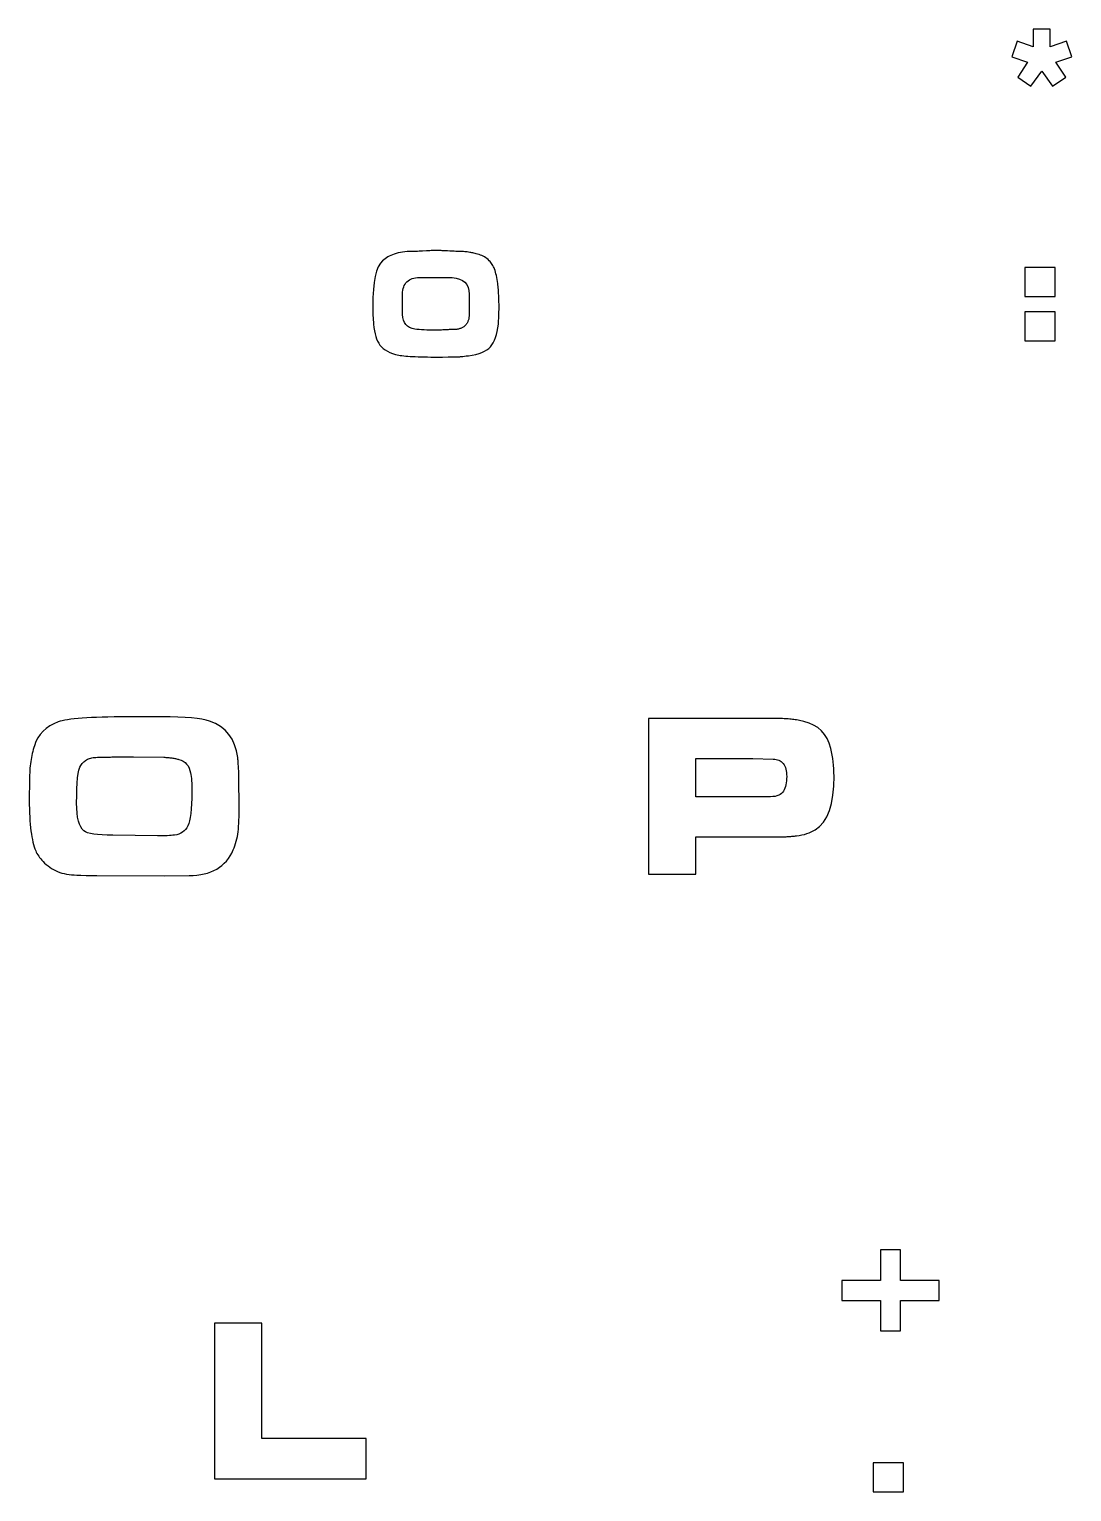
# Model space of a CAD drawing. Header units: metres. Extents: x -11 to 249, y -82 to 6.
# Drawn here: x 158.27 to 191.02, y -40.3 to 5.67 of the extents above; entities that cross this region are included whole.
import ezdxf

# ---------------------------------------------------------------- set-up
doc = ezdxf.new("R2010")
doc.units = ezdxf.units.M

msp = doc.modelspace()

# ---------------------------------------------------------------- linework, layer by layer
for p, q in [((190.351, 5.66762), (189.814, 5.66762)), ((189.814, 5.66762), (189.814, 5.1187)), ((190.351, 5.1187), (190.351, 5.66762)), ((189.304, 5.2923), (189.141, 4.7957)), ((189.814, 5.1187), (189.304, 5.2923)), ((190.861, 5.2923), (190.351, 5.1187)), ((191.024, 4.79639), (190.861, 5.2923)), ((189.141, 4.7957), (189.638, 4.63019)), ((189.638, 4.63019), (189.326, 4.16266)), ((190.527, 4.6311), (191.024, 4.79639)), ((190.839, 4.16502), (190.527, 4.6311)), ((189.326, 4.16266), (189.741, 3.87756)), ((189.741, 3.87756), (190.085, 4.3483)), ((190.085, 4.3483), (190.424, 3.87756)), ((190.424, 3.87756), (190.839, 4.16502)), ((169.862, -1.36288), (169.796, -1.37996)), ((169.929, -1.34843), (169.862, -1.36288)), ((169.999, -1.33661), (169.929, -1.34843)), ((170.072, -1.32741), (169.999, -1.33661)), ((170.146, -1.32085), (170.072, -1.32741)), ((170.224, -1.31689), (170.146, -1.32085)), ((170.303, -1.31558), (170.224, -1.31689)), ((170.339, -1.31537), (170.303, -1.31558)), ((170.379, -1.31471), (170.339, -1.31537)), ((170.422, -1.31361), (170.379, -1.31471)), ((170.469, -1.31207), (170.422, -1.31361)), ((170.518, -1.31009), (170.469, -1.31207)), ((170.572, -1.30766), (170.518, -1.31009)), ((170.628, -1.30481), (170.572, -1.30766)), ((170.748, -1.2982), (170.628, -1.30481)), ((170.803, -1.29535), (170.748, -1.2982)), ((170.854, -1.29292), (170.803, -1.29535)), ((170.901, -1.29095), (170.854, -1.29292)), ((170.944, -1.28941), (170.901, -1.29095)), ((170.982, -1.28831), (170.944, -1.28941)), ((171.016, -1.28764), (170.982, -1.28831)), ((171.046, -1.28743), (171.016, -1.28764)), ((171.075, -1.28755), (171.046, -1.28743)), ((171.106, -1.28795), (171.075, -1.28755)), ((171.138, -1.28862), (171.106, -1.28795)), ((171.171, -1.28954), (171.138, -1.28862)), ((171.206, -1.29073), (171.171, -1.28954)), ((171.242, -1.29218), (171.206, -1.29073)), ((171.279, -1.29388), (171.242, -1.29218)), ((171.318, -1.29587), (171.279, -1.29388)), ((171.406, -1.30049), (171.318, -1.29587)), ((171.485, -1.30449), (171.406, -1.30049)), ((171.557, -1.30789), (171.485, -1.30449)), ((171.62, -1.31065), (171.557, -1.30789)), ((171.675, -1.31282), (171.62, -1.31065)), ((171.721, -1.31436), (171.675, -1.31282)), ((171.76, -1.31528), (171.721, -1.31436)), ((171.79, -1.31558), (171.76, -1.31528)), ((171.83, -1.31606), (171.79, -1.31558)), ((171.87, -1.31746), (171.83, -1.31606)), ((171.91, -1.31978), (171.87, -1.31746)), ((171.95, -1.32304), (171.91, -1.31978)), ((171.991, -1.32724), (171.95, -1.32304)), ((172.031, -1.33237), (171.991, -1.32724)), ((172.072, -1.33844), (172.031, -1.33237)), ((172.112, -1.34543), (172.072, -1.33844)), ((172.141, -1.35069), (172.112, -1.34543)), ((172.171, -1.35696), (172.141, -1.35069)), ((172.204, -1.36426), (172.171, -1.35696)), ((172.239, -1.37257), (172.204, -1.36426)), ((172.276, -1.3819), (172.239, -1.37257)), ((169.237, -1.79895), (169.184, -1.93658)), ((169.3, -1.68869), (169.237, -1.79895)), ((169.373, -1.60583), (169.3, -1.68869)), ((169.41, -1.57413), (169.373, -1.60583)), ((169.449, -1.54411), (169.41, -1.57413)), ((169.491, -1.51581), (169.449, -1.54411)), ((169.535, -1.48918), (169.491, -1.51581)), ((169.581, -1.46426), (169.535, -1.48918)), ((169.629, -1.44104), (169.581, -1.46426)), ((169.68, -1.41951), (169.629, -1.44104)), ((169.733, -1.39967), (169.68, -1.41951)), ((169.796, -1.37996), (169.733, -1.39967)), ((172.316, -1.39224), (172.276, -1.3819)), ((172.357, -1.40361), (172.316, -1.39224)), ((172.401, -1.41599), (172.357, -1.40361)), ((172.446, -1.43022), (172.401, -1.41599)), ((172.489, -1.44717), (172.446, -1.43022)), ((172.531, -1.46684), (172.489, -1.44717)), ((172.571, -1.48921), (172.531, -1.46684)), ((172.61, -1.51431), (172.571, -1.48921)), ((172.648, -1.54211), (172.61, -1.51431)), ((172.685, -1.57263), (172.648, -1.54211)), ((172.72, -1.60587), (172.685, -1.57263)), ((172.746, -1.63487), (172.72, -1.60587)), ((172.771, -1.66489), (172.746, -1.63487)), ((172.795, -1.69592), (172.771, -1.66489)), ((172.816, -1.72797), (172.795, -1.69592)), ((172.837, -1.76103), (172.816, -1.72797)), ((172.855, -1.79512), (172.837, -1.76103)), ((172.873, -1.83023), (172.855, -1.79512)), ((172.888, -1.86635), (172.873, -1.83023)), ((190.503, -1.8197), (189.548, -1.8197)), ((189.548, -1.8197), (189.548, -2.73106)), ((190.503, -2.73106), (190.503, -1.8197)), ((169.107, -2.29398), (169.083, -2.51375)), ((169.141, -2.10159), (169.107, -2.29398)), ((169.184, -1.93658), (169.141, -2.10159)), ((170.104, -2.30237), (170.136, -2.26686)), ((170.136, -2.26686), (170.172, -2.23531)), ((170.172, -2.23531), (170.212, -2.20796)), ((170.212, -2.20796), (170.256, -2.18481)), ((170.256, -2.18481), (170.303, -2.16589)), ((170.303, -2.16589), (170.355, -2.15117)), ((170.355, -2.15117), (170.41, -2.14064)), ((170.41, -2.14064), (170.468, -2.13434)), ((170.468, -2.13434), (170.531, -2.13223)), ((170.531, -2.13223), (171.559, -2.13223)), ((171.559, -2.13223), (171.684, -2.15051)), ((171.684, -2.15051), (171.792, -2.18224)), ((171.792, -2.18224), (171.883, -2.2274)), ((171.883, -2.2274), (171.958, -2.28601)), ((171.958, -2.28601), (172.016, -2.35805)), ((172.905, -1.9156), (172.888, -1.86635)), ((172.92, -1.96706), (172.905, -1.9156)), ((172.934, -2.02072), (172.92, -1.96706)), ((172.948, -2.0766), (172.934, -2.02072)), ((172.96, -2.13467), (172.948, -2.0766)), ((172.972, -2.19496), (172.96, -2.13467)), ((172.982, -2.25745), (172.972, -2.19496)), ((172.991, -2.32214), (172.982, -2.25745)), ((169.083, -2.51375), (169.068, -2.76089)), ((169.997, -2.86919), (169.999, -2.65434)), ((169.999, -2.65434), (170.001, -2.59297)), ((170.001, -2.59297), (170.008, -2.53529)), ((170.008, -2.53529), (170.018, -2.48132)), ((170.018, -2.48132), (170.033, -2.43103)), ((170.033, -2.43103), (170.053, -2.38445)), ((170.053, -2.38445), (170.076, -2.34155)), ((170.076, -2.34155), (170.104, -2.30237)), ((172.016, -2.35805), (172.057, -2.44353)), ((172.057, -2.44353), (172.082, -2.54243)), ((172.082, -2.54243), (172.091, -2.65479)), ((172.091, -2.65479), (172.096, -2.99771)), ((172.996, -2.36945), (172.991, -2.32214)), ((173, -2.41641), (172.996, -2.36945)), ((173.004, -2.46304), (173, -2.41641)), ((173.008, -2.50932), (173.004, -2.46304)), ((173.011, -2.55528), (173.008, -2.50932)), ((173.014, -2.60089), (173.011, -2.55528)), ((173.017, -2.64616), (173.014, -2.60089)), ((173.02, -2.6911), (173.017, -2.64616)), ((173.022, -2.73601), (173.02, -2.6911)), ((173.024, -2.78116), (173.022, -2.73601)), ((189.548, -2.73106), (190.503, -2.73106)), ((169.068, -2.76089), (169.063, -3.03542)), ((169.063, -3.03542), (169.064, -3.11018)), ((169.064, -3.11018), (169.065, -3.18394)), ((169.065, -3.18394), (169.067, -3.25667)), ((169.999, -3.29613), (169.997, -2.86919)), ((172.096, -2.99771), (172.09, -3.32777)), ((173.026, -2.82655), (173.024, -2.78116)), ((173.027, -2.87222), (173.026, -2.82655)), ((173.026, -3.28957), (173.028, -3.21573)), ((173.028, -2.91814), (173.027, -2.87222)), ((173.029, -2.96429), (173.028, -2.91814)), ((173.028, -3.21573), (173.029, -3.13834)), ((173.029, -3.0107), (173.029, -2.96429)), ((173.029, -3.05737), (173.029, -3.0107)), ((173.029, -3.13834), (173.029, -3.05737)), ((190.503, -3.21489), (189.548, -3.21489)), ((189.548, -3.21489), (189.548, -4.12624)), ((190.503, -4.12624), (190.503, -3.21489)), ((169.067, -3.25667), (169.069, -3.3284)), ((169.069, -3.3284), (169.073, -3.39909)), ((169.073, -3.39909), (169.077, -3.46878)), ((169.077, -3.46878), (169.082, -3.53745)), ((169.082, -3.53745), (169.088, -3.60509)), ((169.088, -3.60509), (169.1, -3.71021)), ((170.005, -3.39017), (169.999, -3.29613)), ((170.023, -3.47375), (170.005, -3.39017)), ((170.054, -3.54688), (170.023, -3.47375)), ((170.096, -3.60956), (170.054, -3.54688)), ((170.151, -3.66177), (170.096, -3.60956)), ((170.217, -3.70355), (170.151, -3.66177)), ((171.939, -3.67014), (171.922, -3.68309)), ((171.955, -3.6563), (171.939, -3.67014)), ((171.97, -3.64151), (171.955, -3.6563)), ((171.985, -3.62576), (171.97, -3.64151)), ((171.998, -3.60902), (171.985, -3.62576)), ((172.011, -3.59131), (171.998, -3.60902)), ((172.023, -3.57262), (172.011, -3.59131)), ((172.034, -3.55296), (172.023, -3.57262)), ((172.044, -3.53232), (172.034, -3.55296)), ((172.054, -3.5107), (172.044, -3.53232)), ((172.063, -3.48801), (172.054, -3.5107)), ((172.07, -3.46417), (172.063, -3.48801)), ((172.076, -3.43919), (172.07, -3.46417)), ((172.081, -3.41306), (172.076, -3.43919)), ((172.085, -3.38579), (172.081, -3.41306)), ((172.088, -3.35736), (172.085, -3.38579)), ((172.09, -3.32777), (172.088, -3.35736)), ((172.994, -3.7215), (173.008, -3.60538)), ((173.008, -3.60538), (173.013, -3.54933)), ((173.013, -3.54933), (173.017, -3.48973)), ((173.017, -3.48973), (173.021, -3.42657)), ((173.021, -3.42657), (173.024, -3.35985)), ((173.024, -3.35985), (173.026, -3.28957)), ((169.1, -3.71021), (169.115, -3.80853)), ((169.115, -3.80853), (169.135, -3.90009)), ((169.135, -3.90009), (169.158, -3.98485)), ((169.158, -3.98485), (169.184, -4.06284)), ((169.184, -4.06284), (169.214, -4.13405)), ((169.214, -4.13405), (169.248, -4.19849)), ((170.296, -3.73486), (170.217, -3.70355)), ((170.387, -3.75574), (170.296, -3.73486)), ((170.45, -3.76402), (170.387, -3.75574)), ((170.518, -3.77121), (170.45, -3.76402)), ((170.592, -3.77728), (170.518, -3.77121)), ((170.673, -3.78226), (170.592, -3.77728)), ((170.759, -3.78612), (170.673, -3.78226)), ((170.85, -3.78888), (170.759, -3.78612)), ((170.948, -3.79054), (170.85, -3.78888)), ((171.052, -3.79109), (170.948, -3.79054)), ((171.072, -3.79094), (171.052, -3.79109)), ((171.096, -3.79045), (171.072, -3.79094)), ((171.123, -3.78966), (171.096, -3.79045)), ((171.153, -3.78853), (171.123, -3.78966)), ((171.186, -3.78709), (171.153, -3.78853)), ((171.222, -3.78534), (171.186, -3.78709)), ((171.261, -3.78325), (171.222, -3.78534)), ((171.347, -3.77846), (171.261, -3.78325)), ((171.388, -3.77637), (171.347, -3.77846)), ((171.426, -3.77461), (171.388, -3.77637)), ((171.462, -3.77318), (171.426, -3.77461)), ((171.496, -3.77205), (171.462, -3.77318)), ((171.527, -3.77126), (171.496, -3.77205)), ((171.556, -3.77077), (171.527, -3.77126)), ((171.583, -3.77061), (171.556, -3.77077)), ((171.614, -3.77017), (171.583, -3.77061)), ((171.644, -3.76883), (171.614, -3.77017)), ((171.672, -3.7666), (171.644, -3.76883)), ((171.7, -3.76347), (171.672, -3.7666)), ((171.727, -3.75946), (171.7, -3.76347)), ((171.752, -3.75455), (171.727, -3.75946)), ((171.777, -3.74875), (171.752, -3.75455)), ((171.8, -3.74205), (171.777, -3.74875)), ((171.823, -3.73445), (171.8, -3.74205)), ((171.845, -3.72597), (171.823, -3.73445)), ((171.865, -3.71658), (171.845, -3.72597)), ((171.885, -3.70631), (171.865, -3.71658)), ((171.904, -3.69514), (171.885, -3.70631)), ((171.922, -3.68309), (171.904, -3.69514)), ((172.85, -4.18378), (172.888, -4.1071)), ((172.888, -4.1071), (172.922, -4.02252)), ((172.922, -4.02252), (172.951, -3.93007)), ((172.951, -3.93007), (172.975, -3.82973)), ((172.975, -3.82973), (172.994, -3.7215)), ((189.548, -4.12624), (190.503, -4.12624)), ((169.248, -4.19849), (169.286, -4.25613)), ((169.286, -4.25613), (169.334, -4.31271)), ((169.334, -4.31271), (169.39, -4.36447)), ((169.39, -4.36447), (169.453, -4.41139)), ((169.453, -4.41139), (169.523, -4.45348)), ((169.523, -4.45348), (169.601, -4.49072)), ((169.601, -4.49072), (169.686, -4.52315)), ((169.686, -4.52315), (169.778, -4.55074)), ((169.778, -4.55074), (169.877, -4.57349)), ((169.877, -4.57349), (169.926, -4.58197)), ((169.926, -4.58197), (169.979, -4.58977)), ((169.979, -4.58977), (170.037, -4.59689)), ((171.996, -4.60127), (172.045, -4.59567)), ((172.045, -4.59567), (172.069, -4.59293)), ((172.069, -4.59293), (172.19, -4.57433)), ((172.19, -4.57433), (172.3, -4.55104)), ((172.3, -4.55104), (172.401, -4.52312)), ((172.401, -4.52312), (172.492, -4.49051)), ((172.492, -4.49051), (172.573, -4.45325)), ((172.573, -4.45325), (172.645, -4.41133)), ((172.645, -4.41133), (172.706, -4.36475)), ((172.706, -4.36475), (172.758, -4.31349)), ((172.758, -4.31349), (172.806, -4.25258)), ((172.806, -4.25258), (172.85, -4.18378)), ((170.037, -4.59689), (170.1, -4.60335)), ((170.1, -4.60335), (170.167, -4.60912)), ((170.167, -4.60912), (170.239, -4.6142)), ((170.239, -4.6142), (170.316, -4.61861)), ((170.316, -4.61861), (170.398, -4.62233)), ((170.398, -4.62233), (170.485, -4.6255)), ((170.485, -4.6255), (170.577, -4.62827)), ((170.577, -4.62827), (170.675, -4.6306)), ((170.675, -4.6306), (170.779, -4.63251)), ((170.779, -4.63251), (170.888, -4.63399)), ((170.888, -4.63399), (171.003, -4.63504)), ((171.003, -4.63504), (171.124, -4.63568)), ((171.124, -4.63568), (171.25, -4.63589)), ((171.25, -4.63589), (171.432, -4.63141)), ((171.432, -4.63141), (171.459, -4.63077)), ((171.459, -4.63077), (171.486, -4.63017)), ((171.486, -4.63017), (171.513, -4.62965)), ((171.513, -4.62965), (171.541, -4.62921)), ((171.541, -4.62921), (171.569, -4.62885)), ((171.569, -4.62885), (171.597, -4.62857)), ((171.597, -4.62857), (171.626, -4.62837)), ((171.626, -4.62837), (171.655, -4.62825)), ((171.655, -4.62825), (171.684, -4.62822)), ((171.684, -4.62822), (171.706, -4.62802)), ((171.706, -4.62802), (171.729, -4.62746)), ((171.729, -4.62746), (171.752, -4.6265)), ((171.752, -4.6265), (171.776, -4.62517)), ((171.776, -4.62517), (171.799, -4.62344)), ((171.799, -4.62344), (171.823, -4.62135)), ((171.823, -4.62135), (171.848, -4.61887)), ((171.848, -4.61887), (171.872, -4.61601)), ((171.872, -4.61601), (171.897, -4.61298)), ((171.897, -4.61298), (171.946, -4.60704)), ((171.946, -4.60704), (171.996, -4.60127)), ((159.238, -16.0828), (159.18, -16.1016)), ((159.306, -16.0652), (159.238, -16.0828)), ((159.385, -16.0488), (159.306, -16.0652)), ((159.474, -16.0334), (159.385, -16.0488)), ((159.573, -16.0193), (159.474, -16.0334)), ((159.683, -16.0062), (159.573, -16.0193)), ((159.803, -15.9944), (159.683, -16.0062)), ((159.933, -15.9836), (159.803, -15.9944)), ((160.073, -15.9741), (159.933, -15.9836)), ((160.225, -15.9658), (160.073, -15.9741)), ((160.387, -15.9588), (160.225, -15.9658)), ((160.559, -15.9531), (160.387, -15.9588)), ((160.743, -15.9487), (160.559, -15.9531)), ((160.937, -15.9455), (160.743, -15.9487)), ((161.141, -15.9436), (160.937, -15.9455)), ((161.357, -15.9429), (161.141, -15.9436)), ((162.427, -15.9429), (161.357, -15.9429)), ((162.696, -15.945), (162.427, -15.9429)), ((162.942, -15.9513), (162.696, -15.945)), ((163.165, -15.9618), (162.942, -15.9513)), ((163.365, -15.9765), (163.165, -15.9618)), ((163.542, -15.9953), (163.365, -15.9765)), ((163.695, -16.0184), (163.542, -15.9953)), ((163.825, -16.0456), (163.695, -16.0184)), ((163.933, -16.0771), (163.825, -16.0456)), ((164.116, -16.1536), (163.933, -16.0771)), ((181.892, -15.9986), (177.729, -15.9986)), ((177.729, -15.9986), (177.729, -20.8869)), ((181.938, -15.9989), (181.892, -15.9986)), ((181.984, -16), (181.938, -15.9989)), ((182.03, -16.0017), (181.984, -16)), ((182.075, -16.0042), (182.03, -16.0017)), ((182.119, -16.0073), (182.075, -16.0042)), ((182.163, -16.0112), (182.119, -16.0073)), ((182.207, -16.0157), (182.163, -16.0112)), ((182.25, -16.021), (182.207, -16.0157)), ((182.293, -16.027), (182.25, -16.021)), ((182.336, -16.0336), (182.293, -16.027)), ((182.38, -16.041), (182.336, -16.0336)), ((182.425, -16.0491), (182.38, -16.041)), ((182.47, -16.0578), (182.425, -16.0491)), ((182.515, -16.0673), (182.47, -16.0578)), ((182.561, -16.0775), (182.515, -16.0673)), ((182.608, -16.0883), (182.561, -16.0775)), ((158.617, -16.4931), (158.542, -16.6019)), ((158.704, -16.3944), (158.617, -16.4931)), ((158.804, -16.306), (158.704, -16.3944)), ((158.917, -16.2277), (158.804, -16.306)), ((159.042, -16.1595), (158.917, -16.2277)), ((159.18, -16.1016), (159.042, -16.1595)), ((164.278, -16.2489), (164.116, -16.1536)), ((164.42, -16.3629), (164.278, -16.2489)), ((164.541, -16.4958), (164.42, -16.3629)), ((164.642, -16.6475), (164.541, -16.4958)), ((182.769, -16.1364), (182.608, -16.0883)), ((182.914, -16.2011), (182.769, -16.1364)), ((183.044, -16.2823), (182.914, -16.2011)), ((183.157, -16.3801), (183.044, -16.2823)), ((183.255, -16.4945), (183.157, -16.3801)), ((183.337, -16.6254), (183.255, -16.4945)), ((158.395, -16.9711), (158.379, -17.0326)), ((158.413, -16.9103), (158.395, -16.9711)), ((158.431, -16.85), (158.413, -16.9103)), ((158.48, -16.7209), (158.431, -16.85)), ((158.542, -16.6019), (158.48, -16.7209)), ((164.721, -16.818), (164.642, -16.6475)), ((164.781, -17.0073), (164.721, -16.818)), ((183.404, -16.773), (183.337, -16.6254)), ((183.454, -16.9371), (183.404, -16.773)), ((183.478, -17.039), (183.454, -16.9371)), ((158.306, -17.4138), (158.298, -17.4814)), ((158.315, -17.3483), (158.306, -17.4138)), ((158.326, -17.284), (158.315, -17.3483)), ((158.337, -17.2203), (158.326, -17.284)), ((158.35, -17.1572), (158.337, -17.2203)), ((158.364, -17.0946), (158.35, -17.1572)), ((158.379, -17.0326), (158.364, -17.0946)), ((159.888, -17.4671), (159.91, -17.4365)), ((159.91, -17.4365), (159.933, -17.4078)), ((159.933, -17.4078), (159.958, -17.3811)), ((159.958, -17.3811), (159.984, -17.3564)), ((159.984, -17.3564), (160.011, -17.3336)), ((160.011, -17.3336), (160.039, -17.3129)), ((160.039, -17.3129), (160.069, -17.2941)), ((160.069, -17.2941), (160.1, -17.2773)), ((160.1, -17.2773), (160.132, -17.2624)), ((160.132, -17.2624), (160.166, -17.2496)), ((160.166, -17.2496), (160.202, -17.2387)), ((160.202, -17.2387), (160.24, -17.2298)), ((160.24, -17.2298), (160.28, -17.2229)), ((160.28, -17.2229), (160.321, -17.2179)), ((160.321, -17.2179), (160.364, -17.215)), ((160.364, -17.215), (160.409, -17.214)), ((160.409, -17.214), (160.424, -17.2139)), ((160.424, -17.2139), (160.444, -17.2136)), ((160.444, -17.2136), (160.469, -17.2132)), ((160.469, -17.2132), (160.499, -17.2125)), ((160.499, -17.2125), (160.534, -17.2117)), ((160.534, -17.2117), (160.62, -17.2096)), ((160.62, -17.2096), (160.671, -17.2082)), ((160.671, -17.2082), (160.723, -17.2069)), ((160.723, -17.2069), (160.773, -17.2057)), ((160.773, -17.2057), (160.819, -17.2047)), ((160.819, -17.2047), (160.863, -17.2039)), ((160.863, -17.2039), (160.904, -17.2033)), ((160.904, -17.2033), (160.943, -17.2028)), ((160.943, -17.2028), (160.978, -17.2025)), ((160.978, -17.2025), (161.011, -17.2025)), ((161.011, -17.2025), (161.548, -17.2025)), ((161.548, -17.2025), (162.5, -17.214)), ((162.5, -17.214), (162.531, -17.2143)), ((162.531, -17.2143), (162.562, -17.2152)), ((162.562, -17.2152), (162.592, -17.2168)), ((162.592, -17.2168), (162.623, -17.2191)), ((162.623, -17.2191), (162.654, -17.2219)), ((162.654, -17.2219), (162.686, -17.2254)), ((162.686, -17.2254), (162.717, -17.2296)), ((162.717, -17.2296), (162.749, -17.2344)), ((162.749, -17.2344), (162.78, -17.2395)), ((162.78, -17.2395), (162.81, -17.2448)), ((162.81, -17.2448), (162.839, -17.2502)), ((162.839, -17.2502), (162.868, -17.2557)), ((162.868, -17.2557), (162.895, -17.2614)), ((162.895, -17.2614), (162.922, -17.2672)), ((162.922, -17.2672), (162.947, -17.2731)), ((162.947, -17.2731), (162.972, -17.2792)), ((162.972, -17.2792), (163.044, -17.3046)), ((163.044, -17.3046), (163.108, -17.338)), ((163.108, -17.338), (163.165, -17.3795)), ((163.165, -17.3795), (163.214, -17.4289)), ((163.214, -17.4289), (163.257, -17.4864)), ((164.82, -17.2153), (164.781, -17.0073)), ((164.823, -17.2461), (164.82, -17.2153)), ((164.826, -17.2794), (164.823, -17.2461)), ((164.829, -17.3152), (164.826, -17.2794)), ((164.832, -17.3536), (164.829, -17.3152)), ((164.835, -17.3945), (164.832, -17.3536)), ((164.838, -17.4379), (164.835, -17.3945)), ((164.841, -17.4839), (164.838, -17.4379)), ((179.218, -18.4523), (179.218, -17.2504)), ((179.218, -17.2504), (181.005, -17.2504)), ((181.005, -17.2504), (181.64, -17.2696)), ((181.64, -17.2696), (181.691, -17.2718)), ((181.691, -17.2718), (181.739, -17.2785)), ((181.739, -17.2785), (181.784, -17.2897)), ((181.784, -17.2897), (181.825, -17.3053)), ((181.825, -17.3053), (181.864, -17.3253)), ((181.864, -17.3253), (181.899, -17.3499)), ((181.899, -17.3499), (181.93, -17.3788)), ((181.93, -17.3788), (181.959, -17.4123)), ((181.959, -17.4123), (181.984, -17.4499)), ((181.984, -17.4499), (182.006, -17.4912)), ((183.499, -17.1426), (183.478, -17.039)), ((183.516, -17.2481), (183.499, -17.1426)), ((183.531, -17.3553), (183.516, -17.2481)), ((183.542, -17.4644), (183.531, -17.3553)), ((183.55, -17.5752), (183.542, -17.4644)), ((158.279, -17.7712), (158.277, -17.8486)), ((158.277, -17.8486), (158.277, -17.9279)), ((158.282, -17.6958), (158.279, -17.7712)), ((158.286, -17.6223), (158.282, -17.6958)), ((158.292, -17.5509), (158.286, -17.6223)), ((158.298, -17.4814), (158.292, -17.5509)), ((159.776, -18.0216), (159.79, -17.8612)), ((159.79, -17.8612), (159.809, -17.7255)), ((159.809, -17.7255), (159.831, -17.6146)), ((159.831, -17.6146), (159.858, -17.5285)), ((159.858, -17.5285), (159.888, -17.4671)), ((163.257, -17.4864), (163.291, -17.5519)), ((163.291, -17.5519), (163.319, -17.6254)), ((163.319, -17.6254), (163.339, -17.707)), ((163.339, -17.707), (163.348, -17.7565)), ((163.348, -17.7565), (163.356, -17.8132)), ((163.356, -17.8132), (163.363, -17.8772)), ((163.363, -17.8772), (163.369, -17.9484)), ((164.844, -17.5324), (164.841, -17.4839)), ((164.847, -17.5822), (164.844, -17.5324)), ((164.849, -17.6318), (164.847, -17.5822)), ((164.851, -17.6813), (164.849, -17.6318)), ((164.853, -17.7306), (164.851, -17.6813)), ((164.855, -17.7799), (164.853, -17.7306)), ((164.855, -17.829), (164.855, -17.7799)), ((164.856, -17.878), (164.855, -17.829)), ((164.856, -17.9268), (164.856, -17.878)), ((182.006, -17.4912), (182.025, -17.5365)), ((182.025, -17.5365), (182.04, -17.5855)), ((182.04, -17.5855), (182.052, -17.6383)), ((182.052, -17.6383), (182.06, -17.6949)), ((182.06, -17.6949), (182.065, -17.7554)), ((182.065, -17.8892), (182.061, -17.9553)), ((182.065, -17.7554), (182.067, -17.8196)), ((182.067, -17.8196), (182.065, -17.8892)), ((183.547, -18.1187), (183.556, -17.8022)), ((183.554, -17.6878), (183.55, -17.5752)), ((183.556, -17.8022), (183.554, -17.6878)), ((158.277, -17.9279), (158.269, -18.5625)), ((159.76, -18.4166), (159.766, -18.2067)), ((159.766, -18.2067), (159.776, -18.0216)), ((163.369, -17.9484), (163.374, -18.0269)), ((163.374, -18.0269), (163.377, -18.1126)), ((163.377, -18.1126), (163.379, -18.2056)), ((163.379, -18.3059), (163.377, -18.5008)), ((163.379, -18.2056), (163.379, -18.3059)), ((164.868, -18.7317), (164.856, -17.9268)), ((181.866, -18.3845), (181.818, -18.4089)), ((181.907, -18.3546), (181.866, -18.3845)), ((181.941, -18.3193), (181.907, -18.3546)), ((181.969, -18.2786), (181.941, -18.3193)), ((181.992, -18.2335), (181.969, -18.2786)), ((182.012, -18.1848), (181.992, -18.2335)), ((182.029, -18.1327), (182.012, -18.1848)), ((182.042, -18.077), (182.029, -18.1327)), ((182.053, -18.0179), (182.042, -18.077)), ((182.061, -17.9553), (182.053, -18.0179)), ((183.519, -18.4051), (183.547, -18.1187)), ((158.269, -18.5625), (158.269, -18.7021)), ((158.269, -18.7021), (158.272, -18.8364)), ((158.272, -18.8364), (158.276, -18.9652)), ((159.758, -18.6512), (159.76, -18.4166)), ((159.761, -18.8167), (159.758, -18.6512)), ((159.772, -18.9662), (159.761, -18.8167)), ((163.361, -18.8374), (163.348, -18.9792)), ((163.371, -18.6779), (163.361, -18.8374)), ((163.377, -18.5008), (163.371, -18.6779)), ((164.868, -18.8557), (164.868, -18.7317)), ((181.558, -18.4523), (179.218, -18.4523)), ((181.633, -18.4496), (181.558, -18.4523)), ((181.701, -18.4415), (181.633, -18.4496)), ((181.763, -18.4279), (181.701, -18.4415)), ((181.818, -18.4089), (181.763, -18.4279)), ((183.408, -18.8876), (183.473, -18.6614)), ((183.473, -18.6614), (183.519, -18.4051)), ((158.276, -18.9652), (158.282, -19.0887)), ((158.282, -19.0887), (158.289, -19.2068)), ((158.289, -19.2068), (158.298, -19.3194)), ((159.79, -19.0995), (159.772, -18.9662)), ((159.815, -19.2168), (159.79, -19.0995)), ((159.847, -19.3179), (159.815, -19.2168)), ((163.283, -19.2984), (163.253, -19.3693)), ((163.308, -19.2097), (163.283, -19.2984)), ((163.33, -19.1033), (163.308, -19.2097)), ((163.348, -18.9792), (163.33, -19.1033)), ((164.848, -19.3831), (164.854, -19.2899)), ((164.854, -19.2899), (164.859, -19.1906)), ((164.859, -19.1906), (164.863, -19.0851)), ((164.863, -19.0851), (164.866, -18.9735)), ((164.866, -18.9735), (164.868, -18.8557)), ((183.101, -19.3857), (183.222, -19.2497)), ((183.222, -19.2497), (183.324, -19.0837)), ((183.324, -19.0837), (183.408, -18.8876)), ((158.298, -19.3194), (158.309, -19.4267)), ((158.309, -19.4267), (158.321, -19.5285)), ((158.321, -19.5285), (158.335, -19.625)), ((158.335, -19.625), (158.351, -19.716)), ((158.351, -19.716), (158.367, -19.8016)), ((159.886, -19.4031), (159.847, -19.3179)), ((159.932, -19.4721), (159.886, -19.4031)), ((159.986, -19.525), (159.932, -19.4721)), ((160.035, -19.5576), (159.986, -19.525)), ((160.103, -19.5858), (160.035, -19.5576)), ((160.19, -19.6096), (160.103, -19.5858)), ((160.294, -19.6292), (160.19, -19.6096)), ((160.416, -19.6443), (160.294, -19.6292)), ((160.557, -19.6552), (160.416, -19.6443)), ((160.716, -19.6617), (160.557, -19.6552)), ((160.893, -19.6639), (160.716, -19.6617)), ((162.297, -19.6831), (160.893, -19.6639)), ((162.383, -19.6827), (162.297, -19.6831)), ((162.463, -19.6815), (162.383, -19.6827)), ((162.538, -19.6796), (162.463, -19.6815)), ((162.607, -19.677), (162.538, -19.6796)), ((162.671, -19.6735), (162.607, -19.677)), ((162.729, -19.6693), (162.671, -19.6735)), ((162.782, -19.6644), (162.729, -19.6693)), ((162.83, -19.6586), (162.782, -19.6644)), ((162.902, -19.6452), (162.83, -19.6586)), ((162.968, -19.6253), (162.902, -19.6452)), ((163.029, -19.5988), (162.968, -19.6253)), ((163.084, -19.5659), (163.029, -19.5988)), ((163.134, -19.5265), (163.084, -19.5659)), ((163.179, -19.4806), (163.134, -19.5265)), ((163.219, -19.4282), (163.179, -19.4806)), ((163.253, -19.3693), (163.219, -19.4282)), ((164.793, -19.7776), (164.808, -19.7035)), ((164.808, -19.7035), (164.821, -19.6279)), ((164.821, -19.6279), (164.832, -19.5509)), ((164.832, -19.5509), (164.84, -19.4701)), ((164.84, -19.4701), (164.848, -19.3831)), ((179.218, -20.8869), (179.218, -19.7118)), ((179.218, -19.7118), (181.904, -19.7118)), ((181.904, -19.7118), (181.934, -19.7117)), ((181.934, -19.7117), (181.965, -19.7113)), ((181.965, -19.7113), (181.995, -19.7107)), ((181.995, -19.7107), (182.025, -19.7098)), ((182.025, -19.7098), (182.054, -19.7086)), ((182.054, -19.7086), (182.084, -19.7072)), ((182.084, -19.7072), (182.113, -19.7056)), ((182.113, -19.7056), (182.142, -19.7037)), ((182.142, -19.7037), (182.171, -19.7016)), ((182.171, -19.7016), (182.2, -19.6993)), ((182.2, -19.6993), (182.229, -19.697)), ((182.229, -19.697), (182.259, -19.6945)), ((182.259, -19.6945), (182.288, -19.6919)), ((182.288, -19.6919), (182.317, -19.6891)), ((182.317, -19.6891), (182.347, -19.6863)), ((182.347, -19.6863), (182.376, -19.6833)), ((182.376, -19.6833), (182.463, -19.6705)), ((182.463, -19.6705), (182.545, -19.6544)), ((182.545, -19.6544), (182.624, -19.6353)), ((182.624, -19.6353), (182.7, -19.6129)), ((182.7, -19.6129), (182.771, -19.5873)), ((182.771, -19.5873), (182.838, -19.5586)), ((182.838, -19.5586), (182.902, -19.5266)), ((182.902, -19.5266), (182.962, -19.4915)), ((182.962, -19.4915), (183.101, -19.3857)), ((158.367, -19.8016), (158.386, -19.8819)), ((158.386, -19.8819), (158.405, -19.9567)), ((158.405, -19.9567), (158.426, -20.0261)), ((158.426, -20.0261), (158.448, -20.0902)), ((158.448, -20.0902), (158.472, -20.1488)), ((158.472, -20.1488), (158.491, -20.1923)), ((158.491, -20.1923), (158.512, -20.2355)), ((164.581, -20.3115), (164.632, -20.2218)), ((164.632, -20.2218), (164.677, -20.1261)), ((164.677, -20.1261), (164.705, -20.0593)), ((164.705, -20.0593), (164.731, -19.9911)), ((164.731, -19.9911), (164.754, -19.9214)), ((164.754, -19.9214), (164.775, -19.8502)), ((164.775, -19.8502), (164.793, -19.7776)), ((158.512, -20.2355), (158.537, -20.2783)), ((158.537, -20.2783), (158.565, -20.3206)), ((158.565, -20.3206), (158.595, -20.3627)), ((158.595, -20.3627), (158.628, -20.4043)), ((158.628, -20.4043), (158.665, -20.4455)), ((158.665, -20.4455), (158.704, -20.4864)), ((158.704, -20.4864), (158.753, -20.5367)), ((158.753, -20.5367), (158.804, -20.584)), ((158.804, -20.584), (158.858, -20.6283)), ((158.858, -20.6283), (158.914, -20.6694)), ((158.914, -20.6694), (158.972, -20.7076)), ((164.158, -20.7258), (164.243, -20.6715)), ((164.243, -20.6715), (164.321, -20.6113)), ((164.321, -20.6113), (164.394, -20.5452)), ((164.394, -20.5452), (164.462, -20.4732)), ((164.462, -20.4732), (164.524, -20.3953)), ((164.524, -20.3953), (164.581, -20.3115)), ((158.972, -20.7076), (159.032, -20.7427)), ((159.032, -20.7427), (159.095, -20.7747)), ((159.095, -20.7747), (159.16, -20.8037)), ((159.16, -20.8037), (159.227, -20.8294)), ((159.227, -20.8294), (159.297, -20.8517)), ((159.297, -20.8517), (159.369, -20.8706)), ((159.369, -20.8706), (159.444, -20.886)), ((159.444, -20.886), (159.521, -20.8981)), ((159.521, -20.8981), (159.6, -20.9066)), ((159.6, -20.9066), (159.682, -20.9118)), ((159.682, -20.9118), (159.766, -20.9135)), ((159.766, -20.9135), (159.893, -20.9184)), ((159.893, -20.9184), (160.053, -20.9245)), ((160.053, -20.9245), (160.097, -20.926)), ((160.097, -20.926), (160.141, -20.9274)), ((160.141, -20.9274), (160.184, -20.9285)), ((160.184, -20.9285), (160.227, -20.9294)), ((160.227, -20.9294), (160.27, -20.9301)), ((160.27, -20.9301), (160.313, -20.9307)), ((160.313, -20.9307), (160.355, -20.931)), ((160.355, -20.931), (160.397, -20.9311)), ((160.397, -20.9311), (162.533, -20.9426)), ((162.533, -20.9426), (163.29, -20.9311)), ((163.29, -20.9311), (163.417, -20.9279)), ((163.417, -20.9279), (163.539, -20.9182)), ((163.539, -20.9182), (163.656, -20.9022)), ((163.656, -20.9022), (163.767, -20.8798)), ((163.767, -20.8798), (163.873, -20.8509)), ((163.873, -20.8509), (163.974, -20.8156)), ((163.974, -20.8156), (164.069, -20.7739)), ((164.069, -20.7739), (164.158, -20.7258)), ((177.729, -20.8869), (179.218, -20.8869)), ((185.648, -32.6953), (185.016, -32.6953)), ((185.016, -32.6953), (185.016, -33.6527)), ((185.648, -33.6527), (185.648, -32.6953)), ((185.016, -33.6527), (183.803, -33.6527)), ((183.803, -33.6527), (183.803, -34.285)), ((186.86, -33.6527), (185.648, -33.6527)), ((186.86, -34.285), (186.86, -33.6527)), ((183.803, -34.285), (185.016, -34.285)), ((185.016, -34.285), (185.016, -35.2424)), ((185.648, -35.2424), (185.648, -34.285)), ((185.648, -34.285), (186.86, -34.285)), ((165.579, -34.9986), (164.089, -34.9986)), ((164.089, -34.9986), (164.089, -39.8869)), ((165.579, -38.6273), (165.579, -34.9986)), ((185.016, -35.2424), (185.648, -35.2424)), ((168.854, -38.6273), (165.579, -38.6273)), ((168.854, -39.8869), (168.854, -38.6273)), ((185.742, -39.3847), (184.788, -39.3847)), ((184.788, -39.3847), (184.788, -40.2961)), ((185.742, -40.2961), (185.742, -39.3847)), ((164.089, -39.8869), (168.854, -39.8869)), ((184.788, -40.2961), (185.742, -40.2961))]:
    msp.add_line(p, q)

doc.saveas('drawing.dxf')
